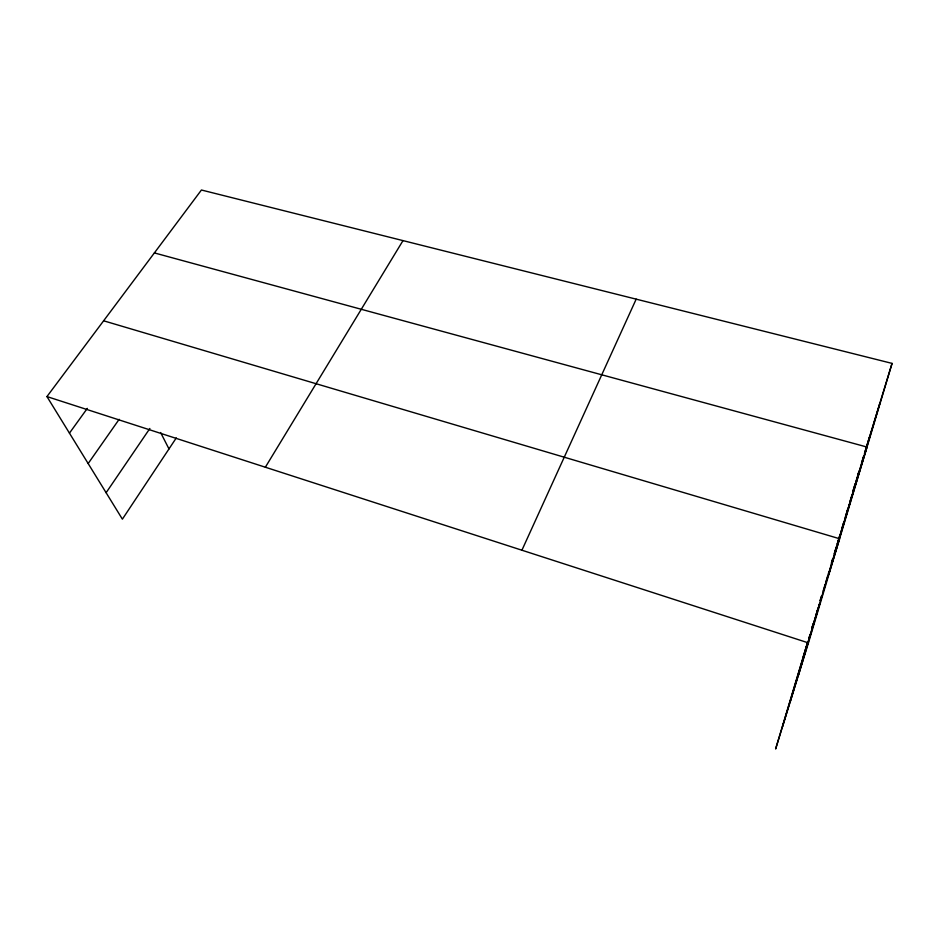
<?xml version="1.0" encoding="UTF-8"?>
<svg xmlns="http://www.w3.org/2000/svg" width="939" height="939" viewBox="0 0 939 939"><rect width="100%" height="100%" fill="white"/><g stroke="black" fill="none" stroke-linecap="round" stroke-linejoin="round"><path stroke-width="1.41" d="M807.54 642.44L775.614 748.993L808.432 642.898L892.05 363.393L201.427 190.007L46.95 396.575L122.387 519.161L176.286 437.926M811.742 628.426L813.01 624.224M820.146 600.397L821.402 596.183M782.527 726.645L808.092 641.302M808.937 638.497L810.193 634.306L808.89 638.438M811.859 628.731L813.937 621.782M815.604 616.219L817.693 609.27M820.181 600.937L821.437 596.77M823.104 591.206L825.181 584.269M826.015 581.487L828.926 571.757M831.426 563.423L832.67 559.257M834.337 553.693L836.414 546.744L834.348 553.505M837.259 543.951L840.182 534.185M841.849 528.598L843.938 521.626M844.783 518.833L847.706 509.055M850.218 500.687L851.473 496.496M853.14 490.909L855.229 483.937M856.075 481.144L858.997 471.366M790.262 701.644L808.279 641.478M809.113 638.673L819.594 603.695L811.883 628.731M827.987 575.642L798.443 675.211M828.832 572.837L836.391 547.59M837.236 544.784L845.206 518.14M863.692 456.436L845.628 516.743L867.026 447.058L154.383 252.92M864.526 453.631L869.561 436.799L864.49 453.384M879.749 403.559L828.609 574.41L839.595 538.751L103.619 320.798M853.14 490.44L855.229 483.608M857.741 475.404L858.997 471.308M861.521 463.056L863.645 456.143M869.995 435.414L892.05 363.393M831.438 562.954L832.682 558.905M837.259 544.021L840.182 534.467M841.027 531.744L843.95 522.201M803.35 656.467L808.045 641.208M521.92 550.219L636.173 299.154M265.35 467.223L402.995 240.619M106.107 492.729L149.876 428.454M88.16 463.549L119.147 419.31M69.451 433.137L87.315 408.383M46.95 396.575L808.432 642.898M160.616 432.527L168.985 448.936"/></g></svg>
